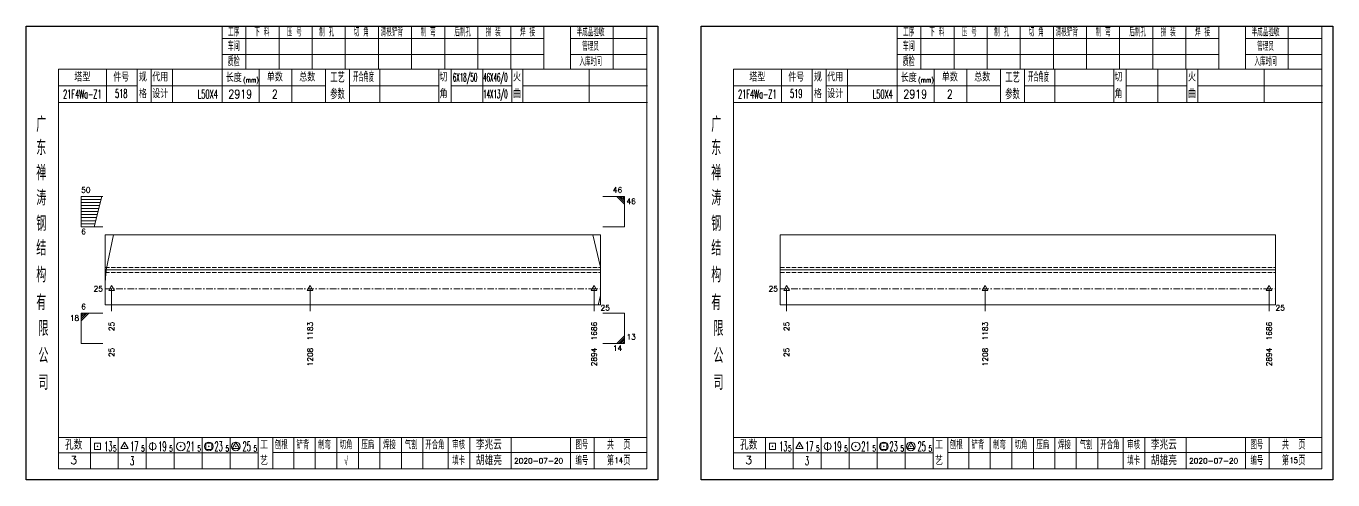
# Model space of a CAD drawing. Extents: x 1310 to 15542, y -76 to 8381.
# Drawn here: x 5574 to 6178, y 2954 to 3164 of the extents above; entities that cross this region are included whole.
import ezdxf
from ezdxf.enums import TextEntityAlignment as Align

# ---------------------------------------------------------------- set-up
doc = ezdxf.new("R2010")
doc.units = 0
doc.header["$MEASUREMENT"] = 0
doc.linetypes.add('一点画线', pattern=[5.2, 3, -1, 0.2, -1])
doc.linetypes.add('虚线', pattern=[2.75, 2, -0.75])
doc.layers.get('0').update_dxf_attribs({"linetype": 'CONTINUOUS', "lineweight": 25})
for name, color, linetype, lineweight in [('1', 7, 'CONTINUOUS', 25), ('4', 7, 'CONTINUOUS', 25), ('5', 7, 'CONTINUOUS', 25)]:
    doc.layers.add(name, color=color, linetype=linetype, lineweight=lineweight)
doc.styles.get("Standard").update_dxf_attribs({"font": 'simplex.shx', "width": 0.7, "height": 3, "bigfont": 'gbhzfs.shx'})

# ---------------------------------------------------------------- blocks, each defined once
blk = doc.blocks.new('孔17.5')
at = {"layer": '5', "color": 7, "linetype": 'Continuous', "lineweight": 13}
for p, q in [((0, 1), (-0.866, -0.5)), ((-0.1, -0.1), (0.1, 0.1)), ((0.1, -0.1), (-0.1, 0.1)), ((0.866, -0.5), (0, 1)), ((-0.866, -0.5), (0.866, -0.5))]:
    blk.add_line(p, q, dxfattribs=at)
blk = doc.blocks.new('CTJGK')
at = {"color": 6, "linetype": 'Continuous'}
for p, q in [((0, 209.97), (292.13, 209.97)), ((0, 0), (0, 209.97)), ((292.13, 209.97), (292.13, 0)), ((292.13, 0), (0, 0))]:
    blk.add_line(p, q, dxfattribs=at)

msp = doc.modelspace()

# ---------------------------------------------------------------- linework, layer by layer
at = {"color": 7, "linetype": 'Continuous', "lineweight": 13}
for p, q in [((5599.612, 3084.944), (5609.612, 3084.944)), ((5599.612, 3070.944), (5599.612, 3084.944)), ((5599.612, 3083.544), (5608.762, 3083.544)), ((5599.612, 3082.144), (5608.412, 3082.144)), ((5605.612, 3070.944), (5609.112, 3084.944)), ((5850.742, 3084.944), (5840.742, 3084.944)), ((5847.242, 3084.944), (5850.742, 3081.444)), ((5848.117, 3084.944), (5850.742, 3082.319)), ((5848.992, 3084.944), (5850.742, 3083.194)), ((5849.867, 3084.944), (5850.742, 3084.069)), ((5850.742, 3070.944), (5850.742, 3084.944)), ((5599.612, 3080.744), (5608.062, 3080.744)), ((5599.612, 3079.344), (5607.712, 3079.344)), ((5599.612, 3077.944), (5607.362, 3077.944)), ((5599.612, 3076.544), (5607.012, 3076.544)), ((5599.612, 3075.144), (5606.662, 3075.144)), ((5599.612, 3073.744), (5606.312, 3073.744)), ((5599.612, 3072.344), (5605.962, 3072.344)), ((5599.612, 3070.944), (5609.612, 3070.944)), ((5850.742, 3070.944), (5840.742, 3070.944)), ((5611.083, 3050.944), (5614.536, 3067.144)), ((5839.742, 3052.24), (5836.131, 3067.144)), ((5610.612, 3045.112), (5611.083, 3050.944)), ((5613.612, 3042.244), (5613.612, 3031.944)), ((5705.435, 3042.244), (5705.435, 3031.944)), ((5836.742, 3042.244), (5836.742, 3031.944)), ((5925.742, 3042.244), (5925.742, 3031.944)), ((6017.565, 3042.244), (6017.565, 3031.944)), ((6148.872, 3042.244), (6148.872, 3031.944)), ((5839.742, 3038.956), (5838.643, 3034.744)), ((5599.612, 3030.944), (5609.612, 3030.944)), ((5599.612, 3030.944), (5599.612, 3016.944)), ((5600.487, 3030.944), (5599.612, 3030.069)), ((5601.362, 3030.944), (5599.612, 3029.194)), ((5602.237, 3030.944), (5599.612, 3028.319)), ((5603.112, 3030.944), (5599.612, 3027.444)), ((5850.742, 3030.944), (5840.742, 3030.944)), ((5850.742, 3030.944), (5850.742, 3016.944)), ((5599.612, 3016.944), (5609.612, 3016.944)), ((5850.742, 3016.944), (5840.742, 3016.944)), ((5847.242, 3016.944), (5850.742, 3020.444)), ((5848.117, 3016.944), (5850.742, 3019.569)), ((5848.992, 3016.944), (5850.742, 3018.694)), ((5849.867, 3016.944), (5850.742, 3017.819))]:
    msp.add_line(p, q, dxfattribs=at)
at = {"color": 7, "linetype": 'Continuous', "lineweight": 18}
for p, q in [((5610.612, 3067.144), (5610.612, 3034.744)), ((5610.612, 3067.144), (5839.742, 3067.144)), ((5839.742, 3067.144), (5839.742, 3034.744)), ((5922.742, 3067.144), (5922.742, 3034.744)), ((5922.742, 3067.144), (6151.872, 3067.144)), ((6151.872, 3067.144), (6151.872, 3034.744)), ((5610.612, 3050.944), (5839.742, 3050.944)), ((5922.742, 3050.944), (6151.872, 3050.944))]:
    msp.add_line(p, q, dxfattribs=at)
at = {"color": 1, "linetype": '虚线', "lineweight": 18}
for p, q in [((5610.612, 3052.144), (5839.742, 3052.144)), ((5922.742, 3052.144), (6151.872, 3052.144)), ((5610.612, 3049.744), (5839.742, 3049.744)), ((5922.742, 3049.744), (6151.872, 3049.744))]:
    msp.add_line(p, q, dxfattribs=at)
at = {"color": 3, "linetype": '一点画线', "lineweight": 13}
for p, q in [((5610.612, 3042.244), (5839.742, 3042.244)), ((5922.742, 3042.244), (6151.872, 3042.244))]:
    msp.add_line(p, q, dxfattribs=at)
at = {"layer": '1', "color": 7, "linetype": 'Continuous', "lineweight": 18}
for p, q in [((5610.612, 3034.744), (5839.742, 3034.744)), ((5922.742, 3034.744), (6151.872, 3034.744))]:
    msp.add_line(p, q, dxfattribs=at)
at = {"layer": '4', "color": 1, "linetype": 'Continuous', "lineweight": 18}
for p, q in [((5574.112, 3163.771), (5574.112, 2953.801)), ((5866.242, 3163.771), (5574.112, 3163.771)), ((5664.742, 3163.771), (5664.742, 3143.931)), ((5675.772, 3163.771), (5675.772, 3143.911)), ((5691.082, 3163.771), (5691.082, 3143.911)), ((5706.402, 3163.771), (5706.402, 3143.911)), ((5721.712, 3163.771), (5721.712, 3143.911)), ((5737.022, 3163.771), (5737.022, 3143.911)), ((5752.332, 3163.771), (5752.332, 3143.911)), ((5767.652, 3163.771), (5767.652, 3143.911)), ((5782.962, 3163.771), (5782.962, 3143.911)), ((5798.272, 3163.771), (5798.272, 3143.911)), ((5813.582, 3163.771), (5813.582, 3143.931)), ((5813.582, 3163.771), (5813.582, 3143.911)), ((5825.862, 3163.771), (5825.862, 3143.911)), ((5845.612, 3163.771), (5845.612, 3143.911)), ((5861.192, 3163.771), (5861.192, 3143.911)), ((5866.242, 3133.971), (5866.242, 3163.771)), ((5886.242, 3163.771), (5886.242, 2953.801)), ((6178.372, 3163.771), (5886.242, 3163.771)), ((5976.872, 3163.771), (5976.872, 3143.931)), ((5987.902, 3163.771), (5987.902, 3143.911)), ((6003.212, 3163.771), (6003.212, 3143.911)), ((6018.532, 3163.771), (6018.532, 3143.911)), ((6033.842, 3163.771), (6033.842, 3143.911)), ((6049.152, 3163.771), (6049.152, 3143.911)), ((6064.462, 3163.771), (6064.462, 3143.911)), ((6079.782, 3163.771), (6079.782, 3143.911)), ((6095.092, 3163.771), (6095.092, 3143.911)), ((6110.402, 3163.771), (6110.402, 3143.911)), ((6125.712, 3163.771), (6125.712, 3143.931)), ((6125.712, 3163.771), (6125.712, 3143.911)), ((6137.992, 3163.771), (6137.992, 3143.911)), ((6157.742, 3163.771), (6157.742, 3143.911)), ((6173.322, 3163.771), (6173.322, 3143.911)), ((6178.372, 3133.971), (6178.372, 3163.771)), ((5813.582, 3158.041), (5664.742, 3158.041)), ((5861.192, 3158.041), (5825.862, 3158.041)), ((6125.712, 3158.041), (5976.872, 3158.041)), ((6173.322, 3158.041), (6137.992, 3158.041)), ((5813.582, 3150.561), (5664.742, 3150.561)), ((5861.192, 3150.561), (5825.862, 3150.561)), ((6125.712, 3150.561), (5976.872, 3150.561)), ((6173.322, 3150.561), (6137.992, 3150.561)), ((5589.122, 3143.911), (5589.122, 2958.851)), ((5861.192, 3143.911), (5589.122, 3143.911)), ((5611.242, 3143.921), (5611.242, 3128.501)), ((5625.392, 3128.501), (5625.392, 3143.911)), ((5631.892, 3128.501), (5631.892, 3143.911)), ((5641.762, 3143.911), (5641.762, 3128.501)), ((5664.742, 3143.931), (5664.742, 3128.501)), ((5681.862, 3143.911), (5681.862, 3128.501)), ((5696.912, 3143.911), (5696.912, 3128.501)), ((5712.612, 3143.911), (5712.612, 3128.501)), ((5723.672, 3143.911), (5723.672, 3128.501)), ((5737.622, 3143.911), (5737.622, 3128.501)), ((5764.922, 3143.911), (5764.922, 3128.501)), ((5770.682, 3143.911), (5770.682, 3128.501)), ((5785.302, 3143.911), (5785.302, 3128.501)), ((5798.762, 3143.911), (5798.762, 3128.501)), ((5803.752, 3143.911), (5803.752, 3128.501)), ((5834.492, 3143.911), (5834.492, 3128.501)), ((5861.192, 2958.851), (5861.192, 3143.911)), ((5901.252, 3143.911), (5901.252, 2958.851)), ((6173.322, 3143.911), (5901.252, 3143.911)), ((5923.372, 3143.921), (5923.372, 3128.501)), ((5937.522, 3128.501), (5937.522, 3143.911)), ((5944.022, 3128.501), (5944.022, 3143.911)), ((5953.892, 3143.911), (5953.892, 3128.501)), ((5976.872, 3143.931), (5976.872, 3128.501)), ((5993.992, 3143.911), (5993.992, 3128.501)), ((6009.042, 3143.911), (6009.042, 3128.501)), ((6024.742, 3143.911), (6024.742, 3128.501)), ((6035.802, 3143.911), (6035.802, 3128.501)), ((6049.752, 3143.911), (6049.752, 3128.501)), ((6077.052, 3143.911), (6077.052, 3128.501)), ((6082.812, 3143.911), (6082.812, 3128.501)), ((6097.432, 3143.911), (6097.432, 3128.501)), ((6110.892, 3143.911), (6110.892, 3128.501)), ((6115.882, 3143.911), (6115.882, 3128.501)), ((6146.622, 3143.911), (6146.622, 3128.501)), ((6173.322, 2958.851), (6173.322, 3143.911)), ((5625.392, 3136.151), (5589.122, 3136.151)), ((5712.612, 3136.201), (5631.892, 3136.201)), ((5723.672, 3136.201), (5764.922, 3136.201)), ((5770.682, 3136.201), (5798.762, 3136.201)), ((5803.752, 3136.201), (5861.372, 3136.201)), ((5937.522, 3136.151), (5901.252, 3136.151)), ((6024.742, 3136.201), (5944.022, 3136.201)), ((6035.802, 3136.201), (6077.052, 3136.201)), ((6082.812, 3136.201), (6110.892, 3136.201)), ((6115.882, 3136.201), (6173.502, 3136.201)), ((5866.242, 2953.801), (5866.242, 3133.971)), ((6178.372, 2953.801), (6178.372, 3133.971)), ((5861.372, 3128.501), (5589.122, 3128.501)), ((6173.502, 3128.501), (5901.252, 3128.501)), ((5589.122, 2973.381), (5861.192, 2973.381)), ((5603.812, 2973.381), (5603.812, 2958.851)), ((5616.742, 2958.851), (5616.742, 2973.381)), ((5629.672, 2973.381), (5629.672, 2958.851)), ((5642.592, 2958.851), (5642.592, 2973.381)), ((5655.522, 2973.381), (5655.522, 2958.851)), ((5668.452, 2958.851), (5668.452, 2973.381)), ((5681.372, 2958.851), (5681.372, 2973.381)), ((5688.242, 2958.851), (5688.242, 2973.381)), ((5697.902, 2958.851), (5697.902, 2973.381)), ((5707.842, 2958.851), (5707.842, 2973.381)), ((5717.782, 2958.851), (5717.782, 2973.381)), ((5727.732, 2958.851), (5727.732, 2973.381)), ((5737.672, 2958.851), (5737.672, 2973.381)), ((5747.612, 2958.851), (5747.612, 2973.381)), ((5757.562, 2958.851), (5757.562, 2973.381)), ((5769.202, 2958.851), (5769.202, 2973.381)), ((5779.352, 2958.851), (5779.352, 2973.381)), ((5798.412, 2958.851), (5798.412, 2973.381)), ((5825.792, 2958.851), (5825.792, 2973.381)), ((5836.752, 2958.851), (5836.752, 2973.381)), ((5901.252, 2973.381), (6173.322, 2973.381)), ((5915.942, 2973.381), (5915.942, 2958.851)), ((5928.872, 2958.851), (5928.872, 2973.381)), ((5941.802, 2973.381), (5941.802, 2958.851)), ((5954.722, 2958.851), (5954.722, 2973.381)), ((5967.652, 2973.381), (5967.652, 2958.851)), ((5980.582, 2958.851), (5980.582, 2973.381)), ((5993.502, 2958.851), (5993.502, 2973.381)), ((6000.372, 2958.851), (6000.372, 2973.381)), ((6010.032, 2958.851), (6010.032, 2973.381)), ((6019.972, 2958.851), (6019.972, 2973.381)), ((6029.912, 2958.851), (6029.912, 2973.381)), ((6039.862, 2958.851), (6039.862, 2973.381)), ((6049.802, 2958.851), (6049.802, 2973.381)), ((6059.742, 2958.851), (6059.742, 2973.381)), ((6069.692, 2958.851), (6069.692, 2973.381)), ((6081.332, 2958.851), (6081.332, 2973.381)), ((6091.482, 2958.851), (6091.482, 2973.381)), ((6110.542, 2958.851), (6110.542, 2973.381)), ((6137.922, 2958.851), (6137.922, 2973.381)), ((6148.882, 2958.851), (6148.882, 2973.381)), ((5681.372, 2966.251), (5589.122, 2966.251)), ((5688.202, 2966.411), (5861.192, 2966.411)), ((5993.502, 2966.251), (5901.252, 2966.251)), ((6000.332, 2966.411), (6173.322, 2966.411)), ((5589.122, 2958.851), (5861.192, 2958.851)), ((5901.252, 2958.851), (6173.322, 2958.851)), ((5574.112, 2953.801), (5866.242, 2953.801)), ((5886.242, 2953.801), (6178.372, 2953.801))]:
    msp.add_line(p, q, dxfattribs=at)
at = {"layer": '4', "color": 7, "linetype": 'Continuous', "lineweight": 13}
for p, q in [((5605.698, 2967.887), (5605.698, 2970.715)), ((5605.698, 2970.715), (5608.526, 2970.715)), ((5608.526, 2967.887), (5605.698, 2967.887)), ((5606.912, 2969.101), (5607.312, 2969.501)), ((5607.312, 2969.101), (5606.912, 2969.501)), ((5608.526, 2970.715), (5608.526, 2967.887)), ((5619.612, 2971.301), (5617.88, 2968.301)), ((5617.88, 2968.301), (5621.344, 2968.301)), ((5619.412, 2969.101), (5619.812, 2969.501)), ((5619.812, 2969.101), (5619.412, 2969.501)), ((5621.344, 2968.301), (5619.612, 2971.301)), ((5632.612, 2971.301), (5632.612, 2967.301)), ((5645.412, 2969.101), (5645.812, 2969.501)), ((5645.812, 2969.101), (5645.412, 2969.501)), ((5657.198, 2967.887), (5657.198, 2970.715)), ((5657.198, 2970.715), (5660.026, 2970.715)), ((5660.026, 2967.887), (5657.198, 2967.887)), ((5658.412, 2969.101), (5658.812, 2969.501)), ((5658.812, 2969.101), (5658.412, 2969.501)), ((5660.026, 2970.715), (5660.026, 2967.887)), ((5671.112, 2971.301), (5669.38, 2968.301)), ((5669.38, 2968.301), (5672.844, 2968.301)), ((5670.912, 2969.101), (5671.312, 2969.501)), ((5671.312, 2969.101), (5670.912, 2969.501)), ((5672.844, 2968.301), (5671.112, 2971.301)), ((5917.828, 2967.887), (5917.828, 2970.715)), ((5917.828, 2970.715), (5920.656, 2970.715)), ((5920.656, 2967.887), (5917.828, 2967.887)), ((5919.042, 2969.101), (5919.442, 2969.501)), ((5919.442, 2969.101), (5919.042, 2969.501)), ((5920.656, 2970.715), (5920.656, 2967.887)), ((5931.742, 2971.301), (5930.01, 2968.301)), ((5930.01, 2968.301), (5933.474, 2968.301)), ((5931.542, 2969.101), (5931.942, 2969.501)), ((5931.942, 2969.101), (5931.542, 2969.501)), ((5933.474, 2968.301), (5931.742, 2971.301)), ((5944.742, 2971.301), (5944.742, 2967.301)), ((5957.542, 2969.101), (5957.942, 2969.501)), ((5957.942, 2969.101), (5957.542, 2969.501)), ((5969.328, 2967.887), (5969.328, 2970.715)), ((5969.328, 2970.715), (5972.156, 2970.715)), ((5972.156, 2967.887), (5969.328, 2967.887)), ((5970.542, 2969.101), (5970.942, 2969.501)), ((5970.942, 2969.101), (5970.542, 2969.501)), ((5972.156, 2970.715), (5972.156, 2967.887)), ((5983.242, 2971.301), (5981.51, 2968.301)), ((5981.51, 2968.301), (5984.974, 2968.301)), ((5983.042, 2969.101), (5983.442, 2969.501)), ((5983.442, 2969.101), (5983.042, 2969.501)), ((5984.974, 2968.301), (5983.242, 2971.301))]:
    msp.add_line(p, q, dxfattribs=at)
for centre, radius in [((5632.612, 2969.301), 1.6), ((5645.612, 2969.301), 2), ((5658.612, 2969.301), 2), ((5671.112, 2969.301), 2), ((5944.742, 2969.301), 1.6), ((5957.742, 2969.301), 2), ((5970.742, 2969.301), 2), ((5983.242, 2969.301), 2)]:
    msp.add_circle(centre, radius, dxfattribs=at)

# ---------------------------------------------------------------- block references
at = {"color": 0, "linetype": 'Continuous'}
for p in [(5574.112, 2953.801), (5886.242, 2953.801)]:
    msp.add_blockref('CTJGK', p, dxfattribs=at)
at = {"layer": '1', "color": 8, "linetype": 'Continuous', "lineweight": 9, "xscale": 1.5, "yscale": 1.5, "zscale": 1.5}
for p in [(5613.612, 3042.244), (5705.435, 3042.244), (5836.742, 3042.244), (5925.742, 3042.244), (6017.565, 3042.244), (6148.872, 3042.244)]:
    msp.add_blockref('孔17.5', p, dxfattribs=at)

# ---------------------------------------------------------------- texts
at = {"color": 7, "linetype": 'Continuous', "lineweight": 13}
for s, p in [('50', (5599.612, 3085.944)), ('6', (5599.612, 3031.944)), ('13', (5851.742, 3017.944))]:
    msp.add_text(s, height=2.5, dxfattribs=at).set_placement(p, align=Align.BOTTOM_LEFT)
msp.add_text('46', height=2.5, dxfattribs=at).set_placement((5849.742, 3085.944), align=Align.BOTTOM_RIGHT)
for s, p in [('46', (5851.742, 3083.944)), ('6', (5599.612, 3069.944))]:
    msp.add_text(s, height=2.5, dxfattribs=at).set_placement(p, align=Align.TOP_LEFT)
for p in [(5609.612, 3042.244), (5921.742, 3042.244)]:
    msp.add_text('25', height=2.5, dxfattribs=at).set_placement(p, align=Align.MIDDLE_RIGHT)
for s, p in [('18', (5598.612, 3029.944)), ('14', (5849.742, 3015.944))]:
    msp.add_text(s, height=2.5, dxfattribs=at).set_placement(p, align=Align.TOP_RIGHT)
at = {"layer": '1', "color": 7, "linetype": 'Continuous', "lineweight": 13}
for p in [(5839.742, 3033.444), (6151.872, 3033.444)]:
    msp.add_text('25', height=2.5, dxfattribs=at).set_placement(p, align=Align.MIDDLE_LEFT)
at = {"layer": '1', "color": 8, "linetype": 'Continuous', "lineweight": 9}
for s, p in [('25', (5613.612, 3026.944)), ('1183', (5705.435, 3026.944)), ('1686', (5836.742, 3026.944)), ('25', (5925.742, 3026.944)), ('1183', (6017.565, 3026.944)), ('1686', (6148.872, 3026.944))]:
    msp.add_text(s, height=2.5, rotation=90, dxfattribs=at).set_placement(p, align=Align.MIDDLE_RIGHT)
at = {"layer": '1', "color": 7, "linetype": 'Continuous', "lineweight": 13}
for s, p in [('25', (5613.612, 3014.944)), ('1208', (5705.435, 3014.944)), ('2894', (5836.742, 3014.944)), ('25', (5925.742, 3014.944)), ('1208', (6017.565, 3014.944)), ('2894', (6148.872, 3014.944))]:
    msp.add_text(s, height=2.5, rotation=90, dxfattribs=at).set_placement(p, align=Align.MIDDLE_RIGHT)
at = {"layer": '4', "color": 1, "linetype": 'Continuous', "lineweight": 25}
for s, height, width, p in [('工序', 3.7, 0.7, (5670.112, 3160.901)), ('下 料', 3.7, 0.7, (5683.112, 3160.901)), ('压 号', 3.7, 0.7, (5698.112, 3160.901)), ('制 孔', 3.7, 0.7, (5713.112, 3160.901)), ('切 角', 3.7, 0.7, (5729.112, 3160.901)), ('清根铲背 ', 3.7, 0.7, (5744.112, 3160.901)), (' 制 弯', 3.7, 0.7, (5759.112, 3160.901)), (' 后制孔', 3.7, 0.7, (5775.112, 3160.901)), ('拼 装', 3.7, 0.7, (5790.112, 3160.901)), (' 焊 接', 3.7, 0.7, (5805.112, 3160.901)), ('半成品验收', 3.7, 0.7, (5835.112, 3160.901)), ('工序', 3.7, 0.7, (5982.242, 3160.901)), ('下 料', 3.7, 0.7, (5995.242, 3160.901)), ('压 号', 3.7, 0.7, (6010.242, 3160.901)), ('制 孔', 3.7, 0.7, (6025.242, 3160.901)), ('切 角', 3.7, 0.7, (6041.242, 3160.901)), ('清根铲背 ', 3.7, 0.7, (6056.242, 3160.901)), (' 制 弯', 3.7, 0.7, (6071.242, 3160.901)), (' 后制孔', 3.7, 0.7, (6087.242, 3160.901)), ('拼 装', 3.7, 0.7, (6102.242, 3160.901)), (' 焊 接', 3.7, 0.7, (6117.242, 3160.901)), ('半成品验收', 3.7, 0.7, (6147.242, 3160.901)), ('车间', 4, 0.7, (5670.112, 3154.301)), ('管理员', 3.7, 0.7, (5835.112, 3154.301)), ('车间', 4, 0.7, (5982.242, 3154.301)), ('管理员', 3.7, 0.7, (6147.242, 3154.301)), ('质检', 4, 0.7, (5670.112, 3147.241)), ('入库时间', 3.7, 0.7, (5835.112, 3147.241)), ('质检', 4, 0.7, (5982.242, 3147.241)), ('入库时间', 3.7, 0.7, (6147.242, 3147.241)), ('工艺', 4.8, 0.7, (5718.112, 3140.061)), ('开合角度', 4, 0.6, (5730.112, 3140.061)), ('6X18/50', 3.8, 0.4, (5777.112, 3140.061)), ('46X46/0', 3.8, 0.4, (5791.112, 3140.061)), ('工艺', 4.8, 0.7, (6030.242, 3140.061)), ('开合角度', 4, 0.6, (6042.242, 3140.061)), ('(mm)', 2.24, 0.7, (5678.112, 3138.801)), ('(mm)', 2.24, 0.7, (5990.242, 3138.801)), ('21F4Wa-Z1', 4, 0.5, (5600.112, 3132.321)), ('518', 4, 0.5, (5618.112, 3132.571)), ('L50X4', 4, 0.5, (5658.112, 3132.301)), ('2919', 4, 0.8, (5673.112, 3132.351)), ('2', 4, 0.8, (5689.112, 3132.351)), ('参数', 4.8, 0.7, (5718.112, 3132.351)), ('14X13/0', 3.8, 0.4, (5791.112, 3132.351)), ('21F4Wa-Z1', 4, 0.5, (5912.242, 3132.321)), ('519', 4, 0.5, (5930.242, 3132.571)), ('L50X4', 4, 0.5, (5970.242, 3132.301)), ('2919', 4, 0.8, (5985.242, 3132.351)), ('2', 4, 0.8, (6001.242, 3132.351)), ('参数', 4.8, 0.7, (6030.242, 3132.351)), ('广', 6.96, 0.7, (5581.112, 3118.271)), ('广', 6.96, 0.7, (5893.242, 3118.271)), ('东', 6.96, 0.7, (5581.112, 3107.481)), ('东', 6.96, 0.7, (5893.242, 3107.481)), ('禅', 6.96, 0.7, (5581.112, 3095.891)), ('禅', 6.96, 0.7, (5893.242, 3095.891)), ('涛', 6.96, 0.7, (5581.112, 3084.291)), ('涛', 6.96, 0.7, (5893.242, 3084.291)), ('钢', 6.96, 0.7, (5581.112, 3072.401)), ('钢', 6.96, 0.7, (5893.242, 3072.401)), ('结', 6.96, 0.7, (5581.112, 3061.091)), ('结', 6.96, 0.7, (5893.242, 3061.091)), ('构', 6.96, 0.7, (5581.112, 3048.711)), ('构', 6.96, 0.7, (5893.242, 3048.711)), ('有', 6.96, 0.7, (5581.112, 3035.901)), ('有', 6.96, 0.7, (5893.242, 3035.901)), ('限', 6.96, 0.7, (5582.112, 3023.901)), ('限', 6.96, 0.7, (5894.242, 3023.901)), ('公', 6.96, 0.7, (5582.112, 3011.361)), ('公', 6.96, 0.7, (5894.242, 3011.361)), ('司', 6.96, 0.7, (5582.112, 2998.881)), ('司', 6.96, 0.7, (5894.242, 2998.881)), ('13', 4.47, 0.5, (5612.112, 2969.301)), ('5', 2.68, 0.6, (5615.112, 2968.301)), ('17', 4.47, 0.5, (5624.112, 2969.301)), ('5', 2.68, 0.6, (5628.112, 2968.301)), ('19', 4.47, 0.5, (5637.112, 2969.301)), ('5', 2.68, 0.6, (5641.112, 2968.301)), ('21', 4.47, 0.5, (5650.112, 2969.301)), ('5', 2.68, 0.6, (5654.112, 2968.301)), ('23', 4.47, 0.5, (5663.112, 2969.301)), ('5', 2.68, 0.6, (5667.112, 2968.301)), ('25', 4.47, 0.5, (5676.112, 2969.301)), ('5', 2.68, 0.6, (5680.112, 2968.301)), ('刨根', 3.7, 0.8, (5692.112, 2969.901)), ('铲背', 3.7, 0.8, (5702.112, 2969.901)), ('制弯', 3.7, 0.8, (5712.112, 2969.901)), ('切角', 3.7, 0.8, (5722.112, 2969.901)), ('压扁', 3.7, 0.8, (5732.112, 2969.901)), ('焊接', 3.7, 0.8, (5742.112, 2969.901)), ('气割', 3.7, 0.8, (5752.112, 2969.901)), ('开合角', 3.7, 0.8, (5763.112, 2969.901)), ('审核', 3.7, 0.8, (5774.112, 2969.901)), ('图号', 3.7, 0.8, (5831.112, 2969.901)), ('共  页', 4, 0.8, (5848.112, 2969.901)), ('13', 4.47, 0.5, (5924.242, 2969.301)), ('5', 2.68, 0.6, (5927.242, 2968.301)), ('17', 4.47, 0.5, (5936.242, 2969.301)), ('5', 2.68, 0.6, (5940.242, 2968.301)), ('19', 4.47, 0.5, (5949.242, 2969.301)), ('5', 2.68, 0.6, (5953.242, 2968.301)), ('21', 4.47, 0.5, (5962.242, 2969.301)), ('5', 2.68, 0.6, (5966.242, 2968.301)), ('23', 4.47, 0.5, (5975.242, 2969.301)), ('5', 2.68, 0.6, (5979.242, 2968.301)), ('25', 4.47, 0.5, (5988.242, 2969.301)), ('5', 2.68, 0.6, (5992.242, 2968.301)), ('刨根', 3.7, 0.8, (6004.242, 2969.901)), ('铲背', 3.7, 0.8, (6014.242, 2969.901)), ('制弯', 3.7, 0.8, (6024.242, 2969.901)), ('切角', 3.7, 0.8, (6034.242, 2969.901)), ('压扁', 3.7, 0.8, (6044.242, 2969.901)), ('焊接', 3.7, 0.8, (6054.242, 2969.901)), ('气割', 3.7, 0.8, (6064.242, 2969.901)), ('开合角', 3.7, 0.8, (6075.242, 2969.901)), ('审核', 3.7, 0.8, (6086.242, 2969.901)), ('图号', 3.7, 0.8, (6143.242, 2969.901)), ('共  页', 4, 0.8, (6160.242, 2969.901)), ('3', 4, 0.5, (5623.112, 2962.551)), ('√', 4, 0.6, (5722.112, 2962.631)), ('填卡', 3.7, 0.8, (5774.112, 2962.631)), ('编号', 3.7, 0.8, (5831.112, 2962.631)), ('第  页', 4, 0.8, (5848.112, 2962.631)), ('3', 4, 0.5, (5935.242, 2962.551)), ('填卡', 3.7, 0.8, (6086.242, 2962.631)), ('编号', 3.7, 0.8, (6143.242, 2962.631)), ('第  页', 4, 0.8, (6160.242, 2962.631))]:
    msp.add_text(s, height=height, dxfattribs=dict(at, width=width)).set_placement(p, align=Align.MIDDLE_CENTER)
for s, height, p in [('塔型', 3.7, (5600.112, 3140.031)), ('件号', 3.7, (5618.112, 3140.031)), ('规', 3.7, (5628.112, 3140.061)), ('代用', 3.7, (5636.112, 3140.061)), ('单数', 3.7, (5689.112, 3140.061)), ('总数', 3.7, (5704.112, 3140.061)), ('火', 3.7, (5801.112, 3140.061)), ('塔型', 3.7, (5912.242, 3140.031)), ('件号', 3.7, (5930.242, 3140.031)), ('规', 3.7, (5940.242, 3140.061)), ('代用', 3.7, (5948.242, 3140.061)), ('单数', 3.7, (6001.242, 3140.061)), ('总数', 3.7, (6016.242, 3140.061)), ('火', 3.7, (6113.242, 3140.061)), ('长度', 3.7, (5670.112, 3139.801)), ('切', 3.7, (5767.112, 3140.061)), ('长度', 3.7, (5982.242, 3139.801)), ('切', 3.7, (6079.242, 3140.061)), ('格', 3.7, (5628.112, 3132.351)), ('设计', 3.7, (5636.112, 3132.351)), ('角', 3.7, (5767.112, 3132.351)), ('曲', 3.7, (5801.112, 3132.351)), ('格', 3.7, (5940.242, 3132.351)), ('设计', 3.7, (5948.242, 3132.351)), ('角', 3.7, (6079.242, 3132.351)), ('曲', 3.7, (6113.242, 3132.351)), ('孔数', 4, (5596.112, 2969.821)), ('工', 3.7, (5684.112, 2969.901)), ('李兆云', 4, (5788.112, 2969.901)), ('孔数', 4, (5908.242, 2969.821)), ('工', 3.7, (5996.242, 2969.901)), ('李兆云', 4, (6100.242, 2969.901)), ('3', 3.7, (5596.112, 2962.991)), ('艺', 3.7, (5684.112, 2962.551)), ('胡雄亮', 4, (5788.112, 2962.631)), ('2020-07-20', 2.5, (5811.112, 2962.631)), ('3', 3.7, (5908.242, 2962.991)), ('艺', 3.7, (5996.242, 2962.551)), ('胡雄亮', 4, (6100.242, 2962.631)), ('2020-07-20', 2.5, (6123.242, 2962.631))]:
    msp.add_text(s, height=height, dxfattribs=at).set_placement(p, align=Align.MIDDLE_CENTER)
at = {"layer": '4', "color": 6, "linetype": 'Continuous', "lineweight": 25, "width": 0.8}
for s, p in [('14', (5848.137, 2962.859)), ('15', (6160.267, 2962.859))]:
    msp.add_text(s, height=2.5, dxfattribs=at).set_placement(p, align=Align.MIDDLE_CENTER)

doc.saveas('drawing.dxf')
